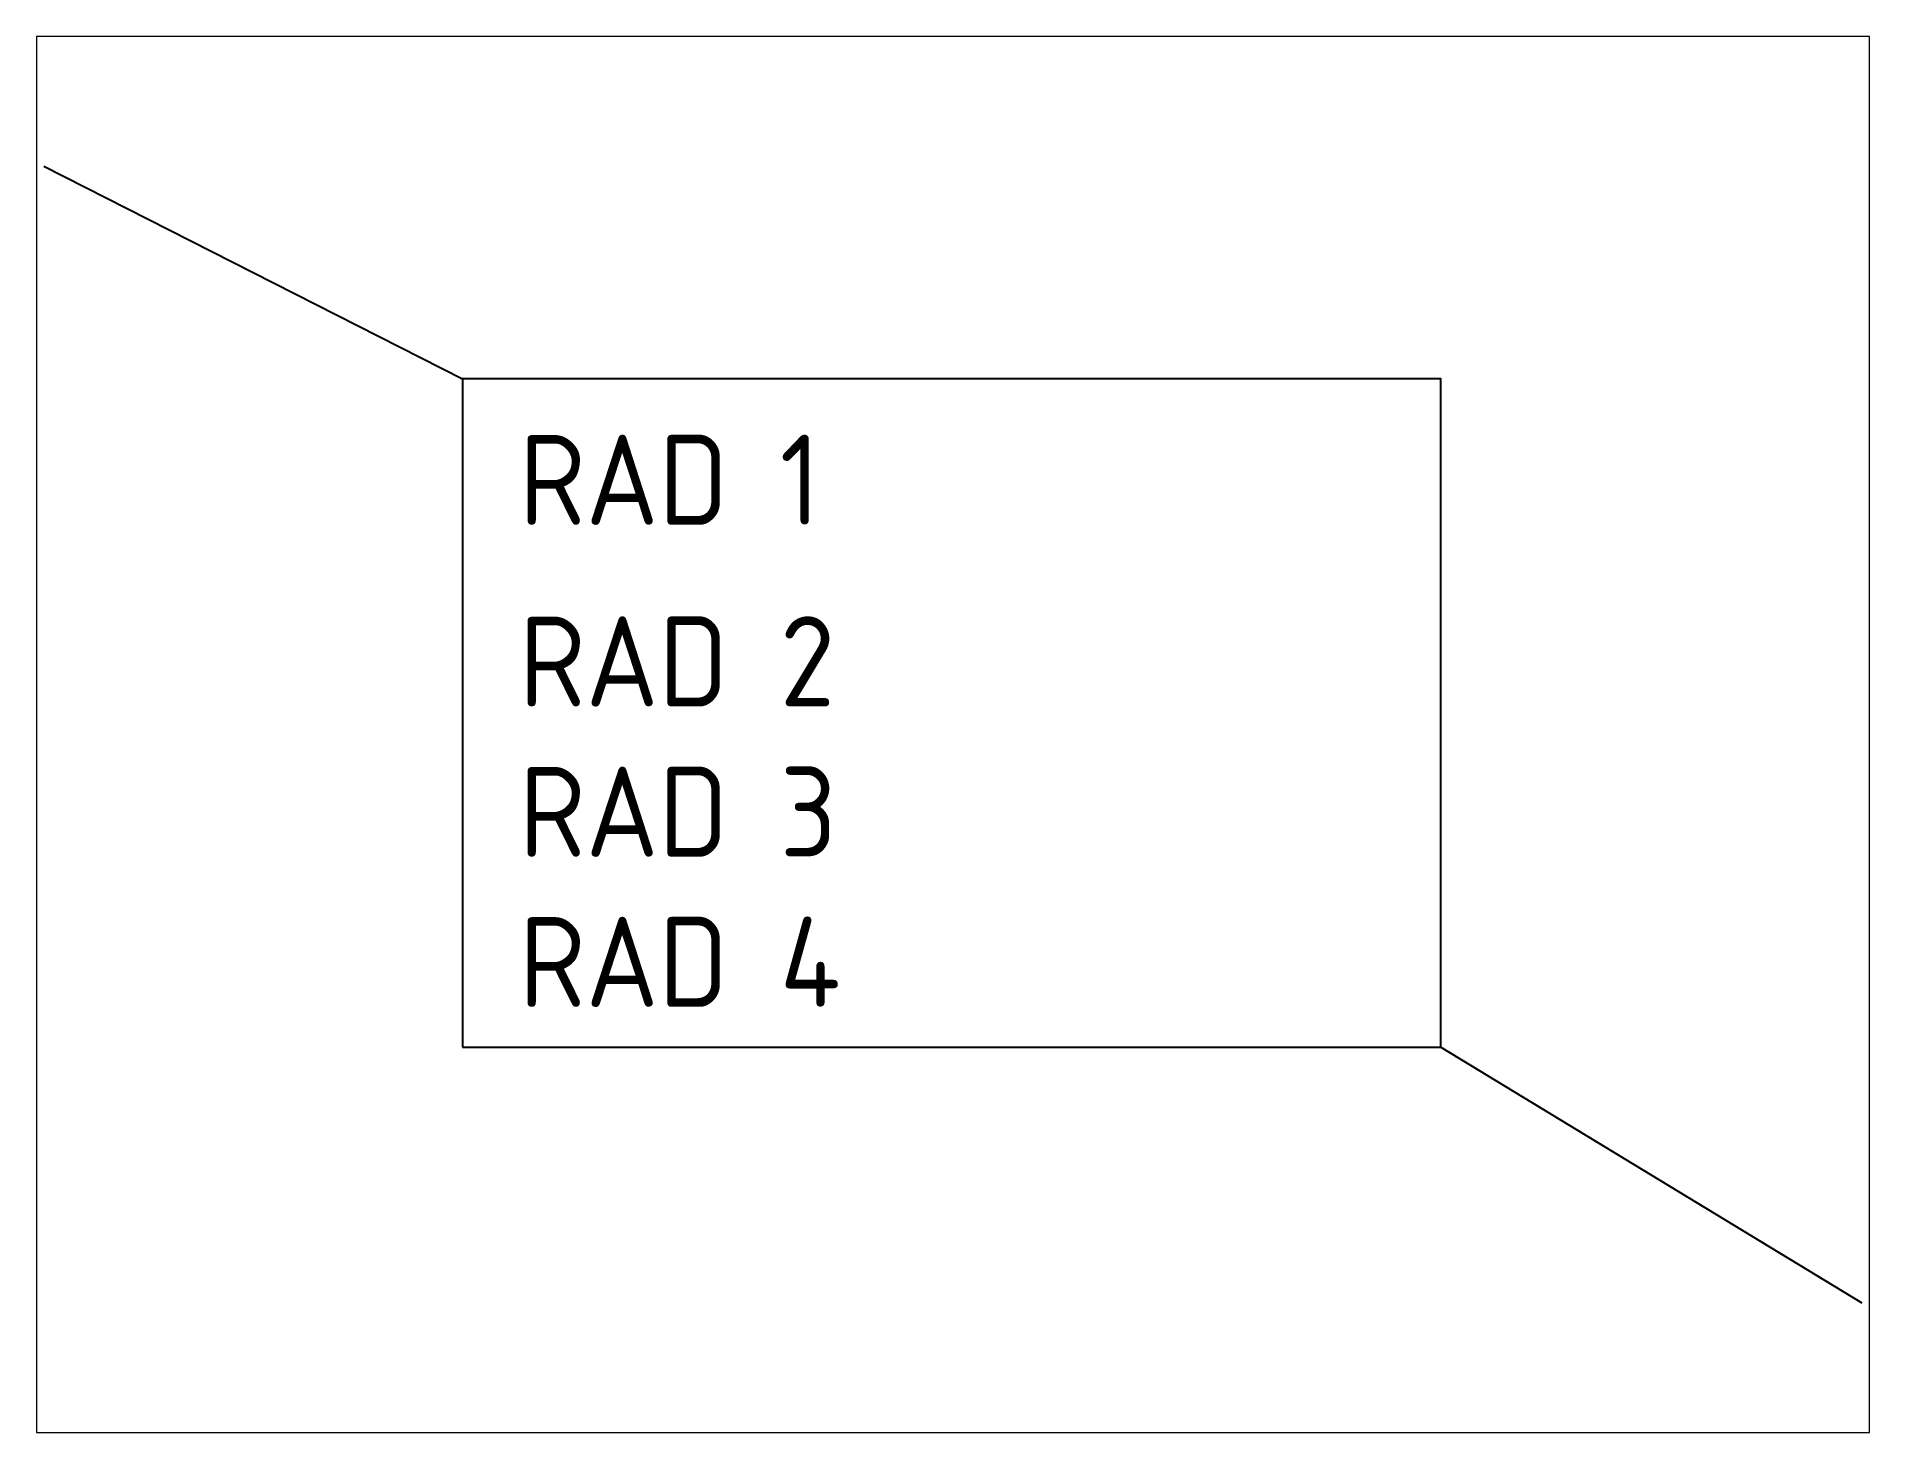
# Paper-space layout 'Layout1' of a CAD drawing. Header units: millimetres. Extents: x 1.05 to 9.45, y 0.8 to 7.2.
# The model-space entities are those that its viewports show. They can reach past a viewport. Long polylines and large blocks are cut down to what shows.
import ezdxf

# ---------------------------------------------------------------- set-up
doc = ezdxf.new("R2010")
doc.units = ezdxf.units.MM
doc.header["$MEASUREMENT"] = 0
doc.layers.add('K-------T1-', color=3, linetype='Continuous')
doc.styles.add('ISO', font='isocp.shx')

# ---------------------------------------------------------------- blocks, each defined once
blk = doc.blocks.new('FG-ruta_4')
at = {"layer": 'K-------T1-', "color": 1}
for p, q in [((-13.935, 7.093), (0, 0)), ((32.567, -22.25), (46.582, -30.772))]:
    blk.add_line(p, q, dxfattribs=at)
at = {"layer": 'K-------T1-', "color": 3}
blk.add_lwpolyline([(0, -22.25), (32.567, -22.25), (32.567, 0), (0, 0)], close=True, dxfattribs=at)
at = {"style": 'ISO'}
for s, p in [('RAD 1', (1.876, -4.854)), ('RAD 2', (1.876, -10.904)), ('RAD 3', (1.876, -15.909)), ('RAD 4', (1.876, -20.909))]:
    blk.add_text(s, height=3, dxfattribs=at).set_placement(p)

msp = doc.modelspace()

# ---------------------------------------------------------------- block references
msp.add_blockref('FG-ruta_4', (0, 0))

psp = doc.layouts.get("Layout1")

# ---------------------------------------------------------------- viewports
at = {"layer": '0'}
psp.add_viewport(center=(5.25, 4), size=(8.4, 6.4), view_center_point=(16.3282, -11.8396), view_height=46.481685, dxfattribs=at)

doc.saveas('drawing.dxf')
